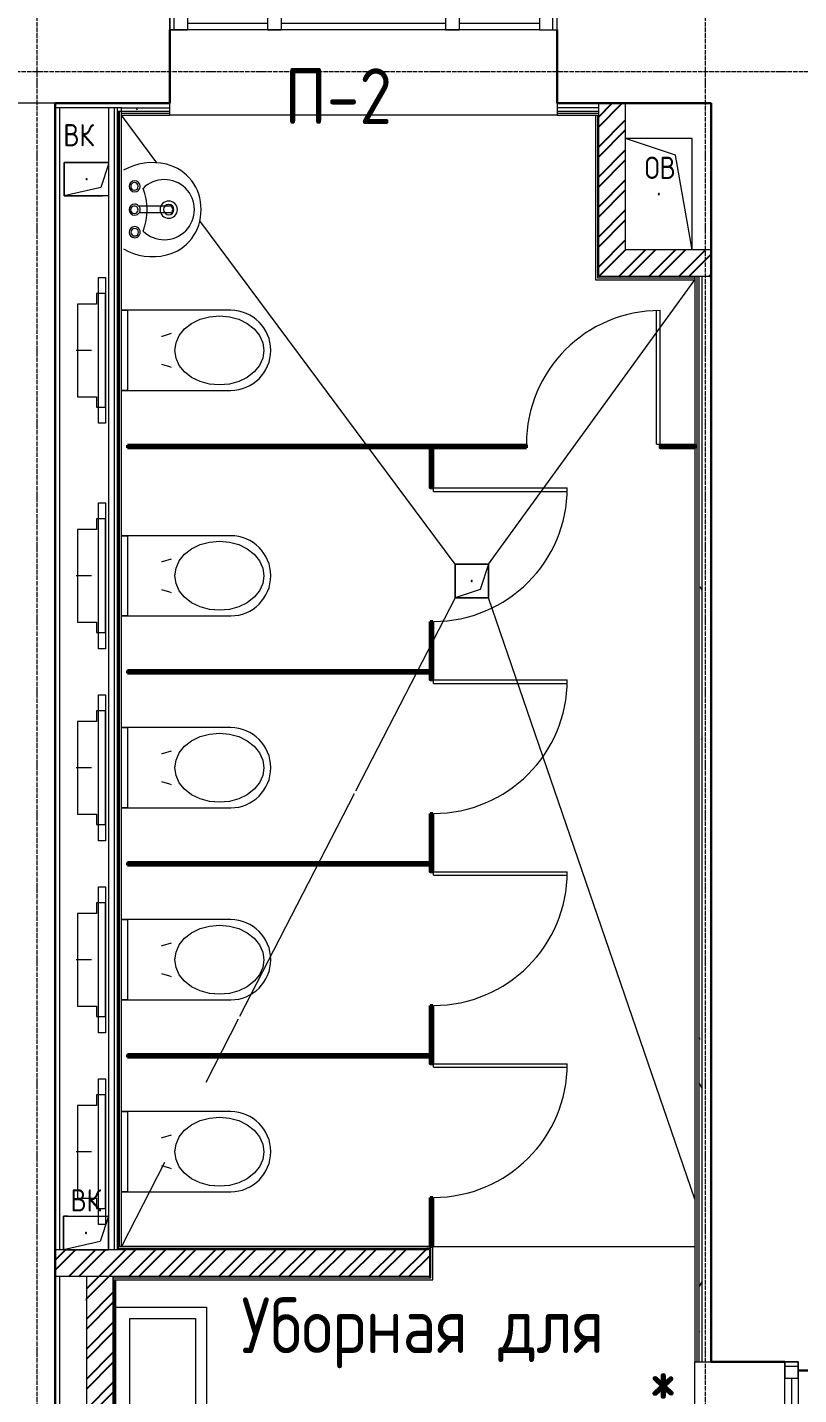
# Model space of a CAD drawing. Header units: millimetres. Extents: x -25149 to 64359, y -29707 to 46678.
# Drawn here: x 7105 to 10567, y 14304 to 20443 of the extents above; entities that cross this region are included whole.
import ezdxf

# ---------------------------------------------------------------- set-up
doc = ezdxf.new("R2010")
doc.units = ezdxf.units.MM
doc.linetypes.add('ADSK_Линия сетки', pattern=[25, 20, -2.5, 0, -2.5])
for name, color, linetype, lineweight in [('_ Окна', 7, 'Continuous', 9), ('Аннотация', 7, 'Continuous', 9), ('Двери', 7, 'Continuous', 9), ('Двери открывание', 7, 'Continuous', 9), ('Марки окон', 7, 'Continuous', 20), ('Марки помещений', 7, 'Continuous', 20), ('Обобщенные модели', 7, 'Continuous', 18), ('Окна', 7, 'Continuous', 9), ('Оси', 7, 'Continuous', 9), ('Перекрытие', 7, 'Continuous', 18), ('Сантехника', 7, 'Continuous', 18), ('Стены внутренние', 7, 'Continuous', 18), ('Стены несущие', 7, 'Continuous', 30), ('Стены отделка', 7, 'Continuous', 30), ('Стены штриховка', 7, 'Continuous', 9)]:
    doc.layers.add(name, color=color, linetype=linetype, lineweight=lineweight)
doc.styles.add('GOST Common_2', font='GOST_Common.ttf', dxfattribs={"width": 0.9, "height": 250})
doc.styles.add('GOST Common_5', font='GOST_Common.ttf', dxfattribs={"width": 0.9, "height": 100})
pattern_1 = [(0, (0, 0), (406.4, 101.6), [33.528, -271.272, 33.528, -271.272, -1625.6]), (0, (0, 0), (406.4, 101.6), [-609.6, 33.528, -576.072, 33.528, -271.272, -711.2]), (0, (0, 0), (406.4, 101.6), [-1524, 33.528, -169.672, 33.528, -474.472]), (120, (152.4, 50.8), (-291.1882, 301.15272), [33.528, -271.272, 33.528, -271.272, -1625.6]), (120, (152.4, 50.8), (-291.1882, 301.15272), [-609.6, 33.528, -576.072, 33.528, -271.272, -711.2]), (120, (152.4, 50.8), (-291.1882, 301.15272), [-1524, 33.528, -169.672, 33.528, -474.472]), (240, (203.2, 254), (-115.2118, -402.75272), [33.528, -271.272, 33.528, -271.272, -1625.6]), (240, (203.2, 254), (-115.2118, -402.75272), [-609.6, 33.528, -576.072, 33.528, -271.272, -711.2]), (240, (203.2, 254), (-115.2118, -402.75272), [-1524, 33.528, -169.672, 33.528, -474.472])]

# ---------------------------------------------------------------- blocks, each defined once
blk = doc.blocks.new('131_Сантехническая перегородка - СП-3 4-3867706-План 2-го этажа')
at = {"layer": 'Обобщенные модели', "lineweight": 40}
for p, q in [((1370, 8), (0, 8)), ((0, 8), (0, -4)), ((1370, -4), (1370, 8)), ((0, -4), (1370, -4))]:
    blk.add_line(p, q, dxfattribs=at)
blk = doc.blocks.new('131_Сантехническая перегородка_Дверь - СД-1-3905256-План 2-го этажа')
at = {"layer": 'Двери'}
for p, q in [((784, -8), (800, -8)), ((784, -8), (784, -608)), ((800, -8), (800, -608)), ((784, -608), (800, -608))]:
    blk.add_line(p, q, dxfattribs=at)
at = {"layer": 'Двери открывание'}
blk.add_arc((800, -8), 600, 180, 270, dxfattribs=at)
at = {"layer": 'Обобщенные модели', "lineweight": 40}
blk.add_line((200, -4), (200, 8), dxfattribs=at)
blk.add_lwpolyline([(200, 8), (-20, 8), (-20, -4), (200, -4)], dxfattribs=at)
blk.add_lwpolyline([(800, -4), (842, -4), (842, 8), (800, 8)], close=True, dxfattribs=at)
blk = doc.blocks.new('SND_Унитаз_Jika_Olymp_с_инсталяцией - Унитаз_ выпуск прямой_ установка на пол_693х360х360_ PN30_12_ ХВ резьба HP DN15_ К гл_ кон П DN100-701491-План 2-го этажа')
at = {"layer": 'Сантехника'}
for p, q in [((0, -61.7), (0, 6.3)), ((-208, 0), (-208, -85)), ((208, 0), (-208, 0)), ((208, -85), (208, 0)), ((-327.5, -94), (327.5, -94)), ((-327.5, -125), (-327.5, -94)), ((-255, -85), (-255, -125)), ((-208, -85), (-255, -85)), ((255, -85), (208, -85)), ((255, -125), (255, -85)), ((327.5, -94), (327.5, -125)), ((327.5, -125), (-327.5, -125)), ((-255, -125), (255, -125)), ((-180, -179), (-180, -181.2)), ((-180, -181.2), (-180, -179)), ((180, -181.2), (180, -179)), ((180, -179), (180, -181.2)), ((-180, -196.4), (-180, -687.1)), ((-180, -224), (-180, -196.4)), ((180, -224), (-180, -224)), ((180, -687.1), (180, -196.4)), ((180, -196.4), (180, -224))]:
    blk.add_line(p, q, dxfattribs=at)
at = {"layer": 'Сантехника', "flags": 128}
for points in [[(-61.7, -376.2), (-71.7, -411.6), (-75, -420.3)], [(75, -420.3), (62.3, -378.9), (61.7, -376.2)], [(0, -836.5), (-34.5, -831.5), (-67.3, -816.7), (-96.6, -792.9), (-121.2, -761.2), (-139.7, -723.3), (-151.1, -681), (-155, -636.5), (-151.1, -592), (-139.7, -549.7), (-121.2, -511.8), (-96.6, -480.1), (-67.3, -456.3), (-34.5, -441.5), (0, -436.5)], [(0, -436.5), (34.5, -441.5), (67.3, -456.3), (96.6, -480.1), (121.2, -511.8), (139.7, -549.7), (151.1, -592), (155, -636.5), (151.1, -681), (139.7, -723.3), (121.2, -761.2), (96.6, -792.9), (67.3, -816.7), (34.5, -831.5), (0, -836.5)]]:
    blk.add_lwpolyline(points, dxfattribs=at)
at = {"layer": 'Сантехника'}
blk.add_arc((0, -687.1), 180, 180, 360, dxfattribs=at)
blk = doc.blocks.new('GM_Отверстие прямоугольное _в плите_ - Отверстие-V3-План 2-го этажа')
at = {"layer": 'Обобщенные модели'}
for p, q in [((-75, -75), (-75, 75)), ((-75, 75), (75, 75)), ((75, 75), (-75, 75)), ((-75, 75), (-75, -75)), ((-37.5, 37.5), (75, 75)), ((75, 75), (75, -75)), ((75, -75), (75, 75)), ((-75, -75), (-37.5, 37.5)), ((75, -75), (-75, -75)), ((-75, -75), (75, -75))]:
    blk.add_line(p, q, dxfattribs=at)
for start, end in [(360, 180), (180, 360), (60, 165), (300, 360), (195, 270)]:
    blk.add_arc((0, 0), 2.5, start, end, dxfattribs=at)
blk = doc.blocks.new('GM_Отверстие прямоугольное _в плите_ - Отверстие-1433035-План 2-го этажа')
at = {"layer": 'Обобщенные модели'}
for p, q in [((-101.2, -75), (-101.2, 75)), ((-101.2, 75), (-101.2, -75)), ((-63.7, 37.5), (101.2, 75)), ((101.2, 75), (101.2, -75)), ((101.2, -75), (101.2, 75)), ((-101.2, -75), (-63.7, 37.5)), ((101.2, -75), (81.2, -75)), ((81.2, -75), (101.2, -75))]:
    blk.add_line(p, q, dxfattribs=at)
for start, end in [(360, 180), (180, 360), (60, 165), (300, 360), (195, 270)]:
    blk.add_arc((0, 0), 2.5, start, end, dxfattribs=at)
blk = doc.blocks.new('GM_Отверстие прямоугольное _в плите_ - Отверстие-V4-План 2-го этажа')
at = {"layer": 'Обобщенные модели'}
for p, q in [((-98.8, 75), (101.2, 75)), ((101.2, 75), (-70.7, 75)), ((-63.7, 37.5), (101.2, 75)), ((101.2, 75), (101.2, -75)), ((101.2, -75), (101.2, 75)), ((-98.8, -67.8), (-63.7, 37.5)), ((101.2, -75), (-98.8, -75)), ((-98.8, -75), (101.2, -75))]:
    blk.add_line(p, q, dxfattribs=at)
for start, end in [(360, 180), (180, 360), (60, 165), (300, 360), (195, 270)]:
    blk.add_arc((0, 0), 2.5, start, end, dxfattribs=at)
blk = doc.blocks.new('GM_Отверстие прямоугольное _в плите_ - Отверстие-3604956-План 2-го этажа')
at = {"layer": 'Обобщенные модели'}
for p, q in [((-150, 250), (-150, -250)), ((-150, 250), (-75, -175)), ((-150, 250), (-150, -250)), ((-75, -175), (150, -250)), ((-150, -250), (150, -250)), ((-150, -250), (150, -250))]:
    blk.add_line(p, q, dxfattribs=at)
for start, end in [(0, 180), (180, 360), (240, 0), (0, 105), (195, 210)]:
    blk.add_arc((0, 0), 2.5, start, end, dxfattribs=at)
blk = doc.blocks.new('ADSK_Умывальник с 3 смесителемями - Умывальник-1755934-План 2-го этажа')
at = {"layer": 'Сантехника'}
for p, q in [((1000, -12), (1000, -420)), ((-950, -370), (-950, -75)), ((-950, -75), (950, -75)), ((950, -75), (950, -370)), ((-500, -180), (-443, -180)), ((0, -180), (57, -180)), ((500, -180), (557, -180)), ((1000, -420), (-995.4, -420)), ((950, -370), (-950, -370))]:
    blk.add_line(p, q, dxfattribs=at)
for centre in [(-500, -180), (0, -180), (500, -180)]:
    blk.add_circle(centre, 30, dxfattribs=at)
blk = doc.blocks.new('окна_rehau_однопольное_фрамуга_сверху - 800х2240 _нов_ ОК-3_-4264304-План 2-го этажа')
at = {"layer": '_ Окна', "lineweight": 18}
for p, q in [((-420, 75), (-420, 135)), ((-420, 135), (-344, 135)), ((-344, 135), (-344, 75)), ((344, 135), (344, 75)), ((420, 135), (344, 135)), ((420, 75), (420, 135)), ((-344, 75), (-420, 75)), ((344, 75), (420, 75))]:
    blk.add_line(p, q, dxfattribs=at)
at = {"layer": '_ Окна'}
for p, q in [((-400, 75), (-400, 135)), ((400, 75), (400, 135)), ((-344, 105), (344, 105))]:
    blk.add_line(p, q, dxfattribs=at)
at = {"layer": 'Окна'}
for p, q in [((-420, 135), (-420, 75)), ((-344, 135), (-420, 135)), ((-344, 135), (344, 135)), ((420, 135), (344, 135)), ((420, 75), (420, 135)), ((-420, 75), (-344, 75)), ((344, 75), (-344, 75)), ((344, 75), (420, 75))]:
    blk.add_line(p, q, dxfattribs=at)
blk = doc.blocks.new('окно трехпол с фрамугой - 1700-2320_h_ _нов_ ок4_-2135193-План 2-го этажа')
at = {"layer": '_ Окна', "lineweight": 18}
for p, q in [((-870, 75), (-870, 135)), ((-870, 135), (-790, 135)), ((-790, 135), (-790, 75)), ((-430, 75), (-430, 135)), ((-430, 135), (-370, 135)), ((-370, 135), (-370, 75)), ((370, 75), (370, 135)), ((370, 135), (430, 135)), ((430, 135), (430, 75)), ((790, 135), (790, 75)), ((870, 135), (790, 135)), ((870, 75), (870, 135)), ((-790, 75), (-870, 75)), ((-370, 75), (-430, 75)), ((430, 75), (370, 75)), ((790, 75), (870, 75))]:
    blk.add_line(p, q, dxfattribs=at)
at = {"layer": '_ Окна'}
for p, q in [((-850, 75), (-850, 135)), ((850, 75), (850, 135)), ((-790, 105), (-430, 105)), ((-370, 105), (370, 105)), ((430, 105), (790, 105))]:
    blk.add_line(p, q, dxfattribs=at)
at = {"layer": 'Окна'}
for p, q in [((-870, 135), (-870, 75)), ((-790, 135), (-870, 135)), ((-790, 135), (-430, 135)), ((-370, 135), (-430, 135)), ((-370, 135), (370, 135)), ((430, 135), (370, 135)), ((430, 135), (790, 135)), ((870, 135), (790, 135)), ((870, 75), (870, 135)), ((-870, 75), (-790, 75)), ((-430, 75), (-790, 75)), ((-430, 75), (-370, 75)), ((370, 75), (-370, 75)), ((370, 75), (430, 75)), ((790, 75), (430, 75)), ((790, 75), (870, 75))]:
    blk.add_line(p, q, dxfattribs=at)
blk = doc.blocks.new('Sink - Cloakroom - 440 x 350mm-V6-План 1-го этажа')
at = {"layer": 'Сантехника'}
for p, q in [((-15, -214.9), (-15, -70.7)), ((15, -214.9), (15, -70.7))]:
    blk.add_line(p, q, dxfattribs=at)
for centre, radius, start, end in [((53.3, -130.8), 264.4, 150.36495, 193.63505), ((-53.3, -130.8), 264.4, 346.36495, 29.63505), ((53.3, -130.8), 264.4, 150.36495, 193.63505), ((-101.3, -50.7), 25, 0, 180), ((-101.3, -50.7), 25, 180, 0), ((-101.3, -50.7), 17, 360, 180), ((-101.3, -50.7), 17, 180, 360), ((0, -50.7), 25, 0, 180), ((0, -50.7), 25, 180, 0), ((-0.8, -49.2), 16.8, 90, 270), ((-0.8, -49.2), 16.8, 270, 90), ((104.3, -50.7), 25, 360, 180), ((104.3, -50.7), 25, 180, 360), ((104.3, -49.7), 17, 360, 180), ((104.3, -49.7), 17, 180, 360), ((-53.3, -130.8), 264.4, 346.36495, 29.63505), ((0, -183.6), 135, 135.46291, 45.05561), ((-1.6, 160.3), 266.6, 249.19864, 291.31988), ((0, -203.6), 38.6, 360, 180), ((0, -203.6), 23.5, 360, 180), ((-5.9, -145.1), 203.5, 193.63505, 271.65578), ((-5.9, -145.1), 203.5, 193.63505, 271.65578), ((0, -203.6), 38.6, 180, 360), ((0, -203.6), 23.5, 180, 360), ((5.9, -145.1), 203.5, 268.34422, 346.36495), ((5.9, -145.1), 203.5, 268.34422, 346.36495)]:
    blk.add_arc(centre, radius, start, end, dxfattribs=at)
blk.add_ellipse((0, -214.9), major_axis=(-15, 0), ratio=0.428525, start_param=0, end_param=3.141593, dxfattribs=at)

msp = doc.modelspace()

# ---------------------------------------------------------------- hatches: boundary and pattern name
h = msp.add_hatch()
h.set_pattern_fill('ANSI32', color=256, scale=10)
h.paths.add_polyline_path([(9790, 20102.525), (9670, 20102.525), (9670, 19324.534), (10175, 19324.534), (10175, 19444.534), (9790, 19444.534)])
h = msp.add_hatch()
h.set_pattern_fill('ANSI32', color=256, scale=10)
h.paths.add_polyline_path([(7490, 14835.105), (7370, 14835.105), (7370, 12668.264), (7490, 12668.264)])
h.paths.add_polyline_path([(8910, 14955.09), (7230, 14955.09), (7230, 14835.105), (8910, 14835.105)])
at = {"layer": 'Стены внутренние', "lineweight": 9}
h = msp.add_hatch(dxfattribs=at)
h.set_pattern_fill('FP_6', color=256, style=0, pattern_type=2)
h.set_pattern_definition(pattern_1)
h.paths.add_polyline_path([(7529.888, 20067.525), (7744.123, 20067.525), (7744.123, 20082.525), (7529.888, 20082.525)])
h.paths.add_polyline_path([(9741, 20067.525), (9741, 20082.525), (9484.123, 20082.525), (9484.123, 20067.525), (9605.928, 20067.525)])
h = msp.add_hatch(dxfattribs=at)
h.set_pattern_fill('FP_6', color=256, style=0, pattern_type=2)
h.set_pattern_definition(pattern_1)
h.paths.add_polyline_path([(10129.371, 12685.764), (10135, 12685.764), (10135, 13612.264), (10120, 13612.264), (10120, 12685.764)])
h.paths.add_polyline_path([(10120, 14452.264), (10135, 14453.264), (10135, 19395.534), (10120, 19395.534), (10120, 14602.154)])

# ---------------------------------------------------------------- linework, layer by layer
at = {"layer": 'Двери'}
for p, q in [((9929.136, 18572.083), (9929.136, 19172.083)), ((9945.136, 18572.083), (9945.136, 19172.083)), ((9929.136, 18572.083), (9945.136, 18572.083)), ((8929, 18360.09), (8929, 18376.09)), ((8929, 18376.09), (9529, 18376.09)), ((8929, 18360.09), (9529, 18360.09)), ((9529, 18360.09), (9529, 18376.09))]:
    msp.add_line(p, q, dxfattribs=at)
at = {"layer": 'Двери открывание'}
for centre, start, end in [((9945.136, 18572.083), 90, 180), ((8929, 18376.09), 270, 0)]:
    msp.add_arc(centre, 600, start, end, dxfattribs=at)
at = {"layer": 'Обобщенные модели', "lineweight": 40}
msp.add_line((8925, 17776.09), (8913, 17776.09), dxfattribs=at)
for points in [[(8925, 18376.09), (8925, 18556.09), (8913, 18556.09), (8913, 18376.09)], [(9345.136, 18556.083), (8925, 18556.083), (8925, 18568.083), (9345.136, 18568.083)], [(9945.136, 18568.083), (10102.135, 18568.083), (10102.135, 18556.083), (9945.136, 18556.083)]]:
    msp.add_lwpolyline(points, close=True, dxfattribs=at)
msp.add_lwpolyline([(8913, 17776.09), (8913, 17556.09), (8925, 17556.09), (8925, 17776.09)], dxfattribs=at)
at = {"layer": 'Оси', "color": 252, "linetype": 'ADSK_Линия сетки'}
for p, q in [((7149.565, -5029.374), (7149.565, 21857.733)), ((10149.565, -5029.374), (10149.565, 21857.733)), ((-10114.729, 20245), (56004.853, 20245))]:
    msp.add_line(p, q, dxfattribs=at)
at = {"layer": 'Перекрытие'}
for p, q in [((7527.388, 20066.025), (7527.388, 20082.692)), ((7686.331, 19835.46), (7527.388, 20049.525)), ((9025, 18032.525), (7880.034, 19574.578)), ((9175, 18032.525), (10102, 19309.534)), ((9025, 17882.525), (8578.44, 17014.09)), ((10102, 15182.698), (9175, 17882.525)), ((8572.269, 17002.09), (8058.056, 16002.09)), ((8051.886, 15990.09), (7906.073, 15706.525)), ((7720.956, 15346.525), (7527.388, 14970.09)), ((8899, 14970.09), (10102, 14970.09))]:
    msp.add_line(p, q, dxfattribs=at)
at = {"layer": 'Стены внутренние'}
for p, q in [((9484.123, 20049.525), (7744.123, 20049.525)), ((10102, 13612.264), (10102, 14452.264))]:
    msp.add_line(p, q, dxfattribs=at)
at = {"layer": 'Стены несущие'}
for p, q in [((7744.123, 20102.525), (7744.123, 20432.525)), ((9484.123, 20432.525), (9484.123, 20102.525)), ((7230, 20102.525), (7744.123, 20102.525)), ((7230, 12328.264), (7230, 20102.525)), ((10175, 20102.525), (9484.123, 20102.525)), ((10175, 14452.264), (10175, 20102.525)), ((10175, 14452.264), (10505, 14452.264)), ((10565, 14412.264), (10685, 14412.264))]:
    msp.add_line(p, q, dxfattribs=at)
at = {"layer": 'Стены отделка', "lineweight": 9}
for p, q in [((7529.888, 20082.525), (7230, 20082.525)), ((7250, 20082.525), (7250, 14955.09)), ((7470, 20082.525), (7470, 14955.09)), ((7510, 14955.09), (7510, 20082.525)), ((7744.123, 20049.525), (7744.123, 20102.525)), ((9484.123, 20102.525), (9484.123, 20049.525)), ((9485.123, 20082.525), (9484.123, 20082.525)), ((9790, 19444.534), (9790, 20102.525)), ((7512.388, 20066.025), (7512.388, 14955.09)), ((7527.388, 20066.025), (7512.388, 20066.025)), ((7527.388, 14970.09), (7527.388, 20066.025)), ((7527.388, 20049.525), (7744.123, 20049.525)), ((9484.123, 20049.525), (9670, 20049.525)), ((10175, 19444.534), (9790, 19444.534)), ((10102, 19324.534), (10102, 14452.264)), ((7287.617, 15105.09), (7470, 15105.075)), ((8910, 14955.09), (7230, 14955.09)), ((7267.617, 14955.105), (7470, 14955.09)), ((8925, 14970.09), (7512.388, 14970.09)), ((8910, 14955.09), (8910, 14835.105)), ((8925, 14820.105), (8925, 14970.09)), ((8910, 14835.105), (7230, 14835.105)), ((7250, 14835.105), (7250, 12328.264)), ((7370, 14835.105), (7370, 12348.264)), ((7490, 12668.264), (7490, 14835.105)), ((7490, 14820.105), (8925, 14820.105)), ((7502, 12701.264), (7502, 14820.105)), ((10102, 14452.264), (10175, 14452.264)), ((10135, 14452.264), (10135, 14453.264)), ((10175, 14452.264), (10175, 14452.264))]:
    msp.add_line(p, q, dxfattribs=at)
for points in [[(10175, 19324.534), (9670, 19324.534), (9670, 20102.525)], [(9655, 20049.525), (9655, 19309.534), (10102, 19309.534)]]:
    msp.add_lwpolyline(points, dxfattribs=at)
at = {"layer": 'Стены штриховка'}
for p, q in [((7230, 20102.525), (6850, 20102.525)), ((7497, 14955.09), (7497, 20082.525)), ((7529.888, 20082.525), (7744.123, 20082.525)), ((9670, 20082.525), (9485.123, 20082.525)), ((7518.388, 14970.09), (7518.388, 20066.025)), ((7527.388, 20067.525), (7744.123, 20067.525)), ((7527.388, 20058.525), (7744.123, 20058.525)), ((9484.123, 20067.525), (9670, 20067.525)), ((9484.123, 20058.525), (9670, 20058.525)), ((10111, 19324.534), (10111, 14452.264)), ((10120, 19324.534), (10120, 14452.264)), ((10135, 14453.264), (10135, 19324.534)), ((8916, 14961.09), (7512.388, 14961.09)), ((8916, 14829.105), (8916, 14961.09)), ((7490, 14829.105), (8916, 14829.105)), ((7496, 12701.264), (7496, 14820.105)), ((7370, 14725.105), (7370, 14738.105))]:
    msp.add_line(p, q, dxfattribs=at)
msp.add_lwpolyline([(9664, 20049.525), (9664, 19318.534), (10102, 19318.534)], dxfattribs=at)

# ---------------------------------------------------------------- block references
at = {"layer": 'Обобщенные модели'}
for name, p, rotation in [('GM_Отверстие прямоугольное _в плите_ - Отверстие-3604956-План 2-го этажа', (9940, 19694.534), 180), ('GM_Отверстие прямоугольное _в плите_ - Отверстие-V4-План 2-го этажа', (7371.194, 19762), 180), ('GM_Отверстие прямоугольное _в плите_ - Отверстие-V3-План 2-го этажа', (9100, 17957.525), 180), ('131_Сантехническая перегородка_Дверь - СД-1-3905256-План 2-го этажа', (8921, 16714.09), 89.99999999997657), ('131_Сантехническая перегородка_Дверь - СД-1-3905256-План 2-го этажа', (8921, 15852.09), 89.99999999997657), ('131_Сантехническая перегородка_Дверь - СД-1-3905256-План 2-го этажа', (8921, 14990.09), 89.99999999997657), ('GM_Отверстие прямоугольное _в плите_ - Отверстие-1433035-План 2-го этажа', (7368.811, 15030.09), 180)]:
    msp.add_blockref(name, p, dxfattribs=dict(at, rotation=rotation))
for p in [(7555, 18560.09), (7555, 17548.09), (7555, 16686.09), (7555, 15824.09)]:
    msp.add_blockref('131_Сантехническая перегородка - СП-3 4-3867706-План 2-го этажа', p, dxfattribs=at)
at = {"layer": 'Окна'}
msp.add_blockref('окно трехпол с фрамугой - 1700-2320_h_ _нов_ ок4_-2135193-План 2-го этажа', (8614.123, 20357.525), dxfattribs=at)
at = {"layer": 'Окна', "rotation": 269.9999999999999}
msp.add_blockref('окна_rehau_однопольное_фрамуга_сверху - 800х2240 _нов_ ОК-3_-4264304-План 2-го этажа', (10430, 14032.264), dxfattribs=at)
at = {"layer": 'Сантехника'}
for name, p, rotation in [('Sink - Cloakroom - 440 x 350mm-V6-План 1-го этажа', (7536.326, 19625.037), 89.99999999999973), ('SND_Унитаз_Jika_Olymp_с_инсталяцией - Унитаз_ выпуск прямой_ установка на пол_693х360х360_ PN30_12_ ХВ резьба HP DN15_ К гл_ кон П DN100-701491-План 2-го этажа', (7331, 18993.09), 90.00000000000037), ('SND_Унитаз_Jika_Olymp_с_инсталяцией - Унитаз_ выпуск прямой_ установка на пол_693х360х360_ PN30_12_ ХВ резьба HP DN15_ К гл_ кон П DN100-701491-План 2-го этажа', (7331, 17981.09), 90.00000000000037), ('SND_Унитаз_Jika_Olymp_с_инсталяцией - Унитаз_ выпуск прямой_ установка на пол_693х360х360_ PN30_12_ ХВ резьба HP DN15_ К гл_ кон П DN100-701491-План 2-го этажа', (7331, 17119.09), 90.00000000000037), ('SND_Унитаз_Jika_Olymp_с_инсталяцией - Унитаз_ выпуск прямой_ установка на пол_693х360х360_ PN30_12_ ХВ резьба HP DN15_ К гл_ кон П DN100-701491-План 2-го этажа', (7331, 16257.09), 90.00000000000037), ('SND_Унитаз_Jika_Olymp_с_инсталяцией - Унитаз_ выпуск прямой_ установка на пол_693х360х360_ PN30_12_ ХВ резьба HP DN15_ К гл_ кон П DN100-701491-План 2-го этажа', (7331, 15395.09), 90.00000000000037), ('ADSK_Умывальник с 3 смесителемями - Умывальник-1755934-План 2-го этажа', (7490, 13696.685), 89.99999999999945)]:
    msp.add_blockref(name, p, dxfattribs=dict(at, rotation=rotation))

# ---------------------------------------------------------------- texts
at = {"layer": 'Аннотация', "color": 251, "true_color": 0x4b4b4b, "char_height": 100, "line_spacing_factor": 1.022766, "style": 'GOST Common_5'}
for s, insert, width, attachment_point in [('\\pxt3.6,7.2,10.8,14.4,18,21.6,25.2,28.8,32.4,36,39.6,43.2,46.8,50.4,54,57.6,61.2,64.8,68.4,72,75.6,79.2,82.8,86.4,90,93.6,97.2,100.8,104.4,108,111.6,115.2;{ВК}', (7266.823, 20009.493), 156.348, 1), ('\\pxqr,t3.6,7.2,10.8,14.4,18,21.6,25.2,28.8,32.4,36,39.6,43.2,46.8,50.4,54,57.6,61.2,64.8,68.4,72,75.6,79.2,82.8,86.4,90,93.6,97.2,100.8,104.4,108,111.6,115.2;{ОВ}', (10014.959, 19862.798), 149.985, 3), ('\\pxt3.6,7.2,10.8,14.4,18,21.6,25.2,28.8,32.4,36,39.6,43.2,46.8,50.4,54,57.6,61.2,64.8,68.4,72,75.6,79.2,82.8,86.4,90,93.6,97.2,100.8,104.4,108,111.6,115.2;{ВК}', (7299.124, 15226.776), 156.348, 1)]:
    msp.add_mtext(s, dxfattribs=dict(at, insert=insert, width=width, attachment_point=attachment_point))
at = {"layer": 'Марки окон', "lineweight": 9, "insert": (8500.673, 20134.468), "char_height": 250, "width": 505.8, "attachment_point": 5, "line_spacing_factor": 1.022766, "style": 'GOST Common_2'}
msp.add_mtext('\\pxqc,t1.8,3.6,5.4,7.2,9,10.8,12.6,14.4,16.2,18,19.8,21.6,23.4,25.2,27,28.8,30.6,32.4,34.2,36,37.8,39.6,41.4,43.2,45,46.8,48.6,50.4,52.2,54,55.8,57.6;{П-2}', dxfattribs=at)
at = {"layer": 'Марки окон', "lineweight": 9, "insert": (9932.971, 14028.657), "char_height": 250, "width": 839.7, "attachment_point": 5, "rotation": 90, "line_spacing_factor": 1.022766, "style": 'GOST Common_2'}
msp.add_mtext('\\pxqc,t1.8,3.6,5.4,7.2,9,10.8,12.6,14.4,16.2,18,19.8,21.6,23.4,25.2,27,28.8,30.6,32.4,34.2,36,37.8,39.6,41.4,43.2,45,46.8,48.6,50.4,52.2,54,55.8,57.6;{ОК-3*}', dxfattribs=at)
at = {"layer": 'Марки помещений', "lineweight": 9, "insert": (8880.024, 14382.639), "char_height": 250, "width": 2070.75014, "attachment_point": 5, "line_spacing_factor": 1.022766, "style": 'GOST Common_2'}
msp.add_mtext('\\pxqc,t1.8,3.6,5.4,7.2,9,10.8,12.6,14.4,16.2,18,19.8,21.6,23.4,25.2,27,28.8,30.6,32.4,34.2,36,37.8,39.6,41.4,43.2,45,46.8,48.6,50.4,52.2,54,55.8,57.6;Уборная для девочек', dxfattribs=at)

doc.saveas('drawing.dxf')
